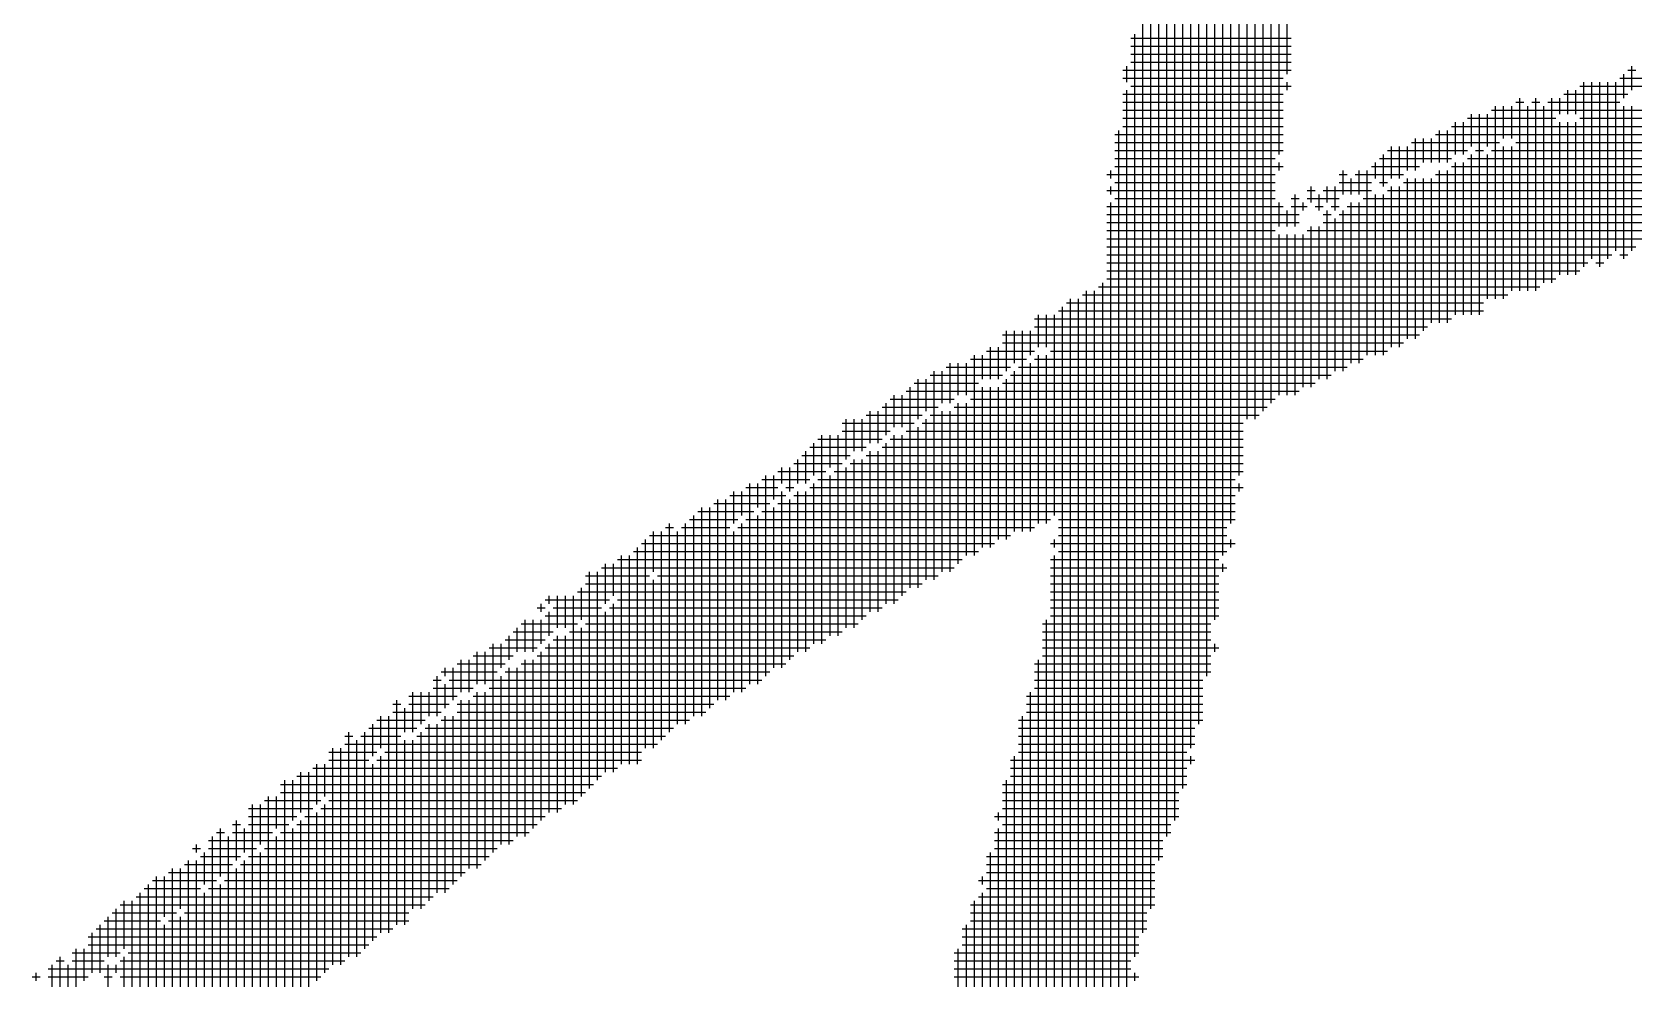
# Model space of a CAD drawing. Header units: feet. Extents: x 0 to 169200, y 0 to 119800.
# Drawn here: x 106674.8 to 107052.4, y 6658.8 to 6881.9 of the extents above; entities that cross this region are included whole.
import ezdxf

# ---------------------------------------------------------------- set-up
doc = ezdxf.new("R2010")
doc.units = ezdxf.units.FT
doc.header["$LTSCALE"] = 1100
doc.header["$MEASUREMENT"] = 0
doc.layers.add('CX-MISC', color=2, linetype='CONTINUOUS')

# ---------------------------------------------------------------- blocks, each defined once
blk = doc.blocks.new('CXGLOGO-싸인3')
at = {"layer": 'CX-MISC'}
for p, q in [((114.527, 136.927, 1090.783), (114.527, 190.687, 1090.783)), ((114.107, 132.727, 1090.783), (114.107, 189.847, 1090.783)), ((113.687, 119.707, 1090.783), (113.687, 189.007, 1090.783)), ((113.267, 119.287, 1090.783), (113.267, 188.167, 1090.783)), ((112.847, 118.867, 1090.783), (112.847, 186.487, 1090.783)), ((112.427, 118.867, 1090.783), (112.427, 185.647, 1090.783)), ((112.007, 115.927, 1090.783), (112.007, 183.967, 1090.783)), ((111.587, 113.407, 1090.783), (111.587, 183.547, 1090.783)), ((111.167, 111.727, 1090.783), (111.167, 179.347, 1090.783)), ((110.747, 108.367, 1090.783), (110.747, 178.087, 1090.783)), ((110.327, 105.427, 1090.783), (110.327, 176.827, 1090.783)), ((109.907, 102.907, 1090.783), (109.907, 173.047, 1090.783)), ((109.487, 101.647, 1090.783), (109.487, 170.527, 1090.783)), ((109.067, 99.547, 1090.783), (109.067, 167.167, 1090.783)), ((108.647, 97.867, 1090.783), (108.647, 160.447, 1090.783)), ((108.227, 97.027, 1090.783), (108.227, 158.767, 1090.783)), ((107.807, 95.767, 1090.783), (107.807, 155.827, 1090.783)), ((107.387, 93.247, 1090.783), (107.387, 147.007, 1090.783)), ((106.967, 91.987, 1090.783), (106.967, 144.487, 1090.783)), ((106.337, 138.817, 1090.783), (114.737, 138.817, 1090.783)), ((106.547, 90.727, 1090.783), (106.547, 139.027, 1090.783)), ((106.337, 138.397, 1090.783), (114.737, 138.397, 1090.783)), ((106.337, 137.977, 1090.783), (114.737, 137.977, 1090.783)), ((105.917, 137.137, 1090.783), (114.737, 137.137, 1090.783)), ((106.127, 136.507, 1090.783), (106.127, 137.347, 1090.783)), ((106.337, 137.557, 1090.783), (114.737, 137.557, 1090.783)), ((132.167, 135.667, 1090.783), (132.167, 136.927, 1090.783)), ((132.377, 137.137, 1090.783), (132.797, 137.137, 1090.783)), ((132.587, 136.087, 1090.783), (132.587, 137.347, 1090.783)), ((105.917, 136.717, 1090.783), (114.317, 136.717, 1090.783)), ((106.127, 88.627, 1090.783), (106.127, 136.087, 1090.783)), ((106.337, 136.297, 1090.783), (114.737, 136.297, 1090.783)), ((114.527, 136.087, 1090.783), (114.527, 136.507, 1090.783)), ((129.227, 134.827, 1090.783), (129.227, 136.087, 1090.783)), ((129.647, 134.827, 1090.783), (129.647, 136.087, 1090.783)), ((129.857, 136.297, 1090.783), (134.477, 136.297, 1090.783)), ((130.067, 126.847, 1090.783), (130.067, 136.507, 1090.783)), ((130.487, 127.267, 1090.783), (130.487, 136.507, 1090.783)), ((130.907, 126.847, 1090.783), (130.907, 136.507, 1090.783)), ((131.327, 127.267, 1090.783), (131.327, 136.507, 1090.783)), ((131.747, 127.687, 1090.783), (131.747, 136.507, 1090.783)), ((131.957, 136.717, 1090.783), (135.317, 136.717, 1090.783)), ((105.917, 135.877, 1090.783), (114.317, 135.877, 1090.783)), ((105.917, 135.457, 1090.783), (114.317, 135.457, 1090.783)), ((125.447, 125.167, 1090.783), (125.447, 135.247, 1090.783)), ((125.867, 133.567, 1090.783), (125.867, 135.247, 1090.783)), ((126.287, 133.567, 1090.783), (126.287, 135.247, 1090.783)), ((126.497, 135.457, 1090.783), (126.917, 135.457, 1090.783)), ((126.707, 125.587, 1090.783), (126.707, 135.667, 1090.783)), ((127.127, 125.587, 1090.783), (127.127, 135.247, 1090.783)), ((127.337, 135.457, 1090.783), (127.757, 135.457, 1090.783)), ((127.547, 125.587, 1090.783), (127.547, 135.667, 1090.783)), ((127.967, 126.007, 1090.783), (127.967, 135.247, 1090.783)), ((128.177, 135.457, 1090.783), (131.957, 135.457, 1090.783)), ((128.387, 126.007, 1090.783), (128.387, 135.667, 1090.783)), ((128.807, 134.827, 1090.783), (128.807, 135.667, 1090.783)), ((129.017, 135.877, 1090.783), (132.377, 135.877, 1090.783)), ((132.167, 127.267, 1090.783), (132.167, 135.247, 1090.783)), ((132.587, 127.687, 1090.783), (132.587, 135.247, 1090.783)), ((105.917, 135.037, 1090.783), (114.317, 135.037, 1090.783)), ((105.917, 134.617, 1090.783), (114.317, 134.617, 1090.783)), ((123.347, 132.727, 1090.783), (123.347, 134.407, 1090.783)), ((123.767, 132.727, 1090.783), (123.767, 134.407, 1090.783)), ((123.977, 134.617, 1090.783), (128.597, 134.617, 1090.783)), ((124.187, 133.147, 1090.783), (124.187, 134.827, 1090.783)), ((124.607, 124.327, 1090.783), (124.607, 134.827, 1090.783)), ((125.027, 133.147, 1090.783), (125.027, 134.827, 1090.783)), ((125.237, 135.037, 1090.783), (159.257, 135.037, 1090.783)), ((128.807, 126.427, 1090.783), (128.807, 134.407, 1090.783)), ((129.227, 126.427, 1090.783), (129.227, 134.407, 1090.783)), ((129.647, 126.427, 1090.783), (129.647, 134.407, 1090.783)), ((129.857, 134.617, 1090.783), (159.677, 134.617, 1090.783)), ((105.497, 133.777, 1090.783), (114.317, 133.777, 1090.783)), ((105.707, 86.947, 1090.783), (105.707, 133.987, 1090.783)), ((105.917, 134.197, 1090.783), (114.317, 134.197, 1090.783)), ((121.247, 131.887, 1090.783), (121.247, 133.567, 1090.783)), ((121.667, 132.307, 1090.783), (121.667, 133.567, 1090.783)), ((122.087, 132.307, 1090.783), (122.087, 133.567, 1090.783)), ((122.297, 133.777, 1090.783), (159.677, 133.777, 1090.783)), ((122.507, 132.307, 1090.783), (122.507, 133.987, 1090.783)), ((122.927, 132.307, 1090.783), (122.927, 133.987, 1090.783)), ((123.137, 134.197, 1090.783), (159.677, 134.197, 1090.783)), ((105.497, 133.357, 1090.783), (114.317, 133.357, 1090.783)), ((105.497, 132.937, 1090.783), (114.317, 132.937, 1090.783)), ((119.567, 131.047, 1090.783), (119.567, 132.727, 1090.783)), ((119.777, 132.937, 1090.783), (123.977, 132.937, 1090.783)), ((119.987, 131.467, 1090.783), (119.987, 133.147, 1090.783)), ((120.407, 131.467, 1090.783), (120.407, 133.147, 1090.783)), ((120.827, 131.887, 1090.783), (120.827, 133.147, 1090.783)), ((121.037, 133.357, 1090.783), (125.657, 133.357, 1090.783)), ((124.187, 124.327, 1090.783), (124.187, 132.727, 1090.783)), ((124.397, 132.937, 1090.783), (124.817, 132.937, 1090.783)), ((125.027, 125.167, 1090.783), (125.027, 132.727, 1090.783)), ((125.237, 132.937, 1090.783), (160.937, 132.937, 1090.783)), ((125.867, 125.167, 1090.783), (125.867, 133.147, 1090.783)), ((126.287, 125.587, 1090.783), (126.287, 133.147, 1090.783)), ((126.497, 133.357, 1090.783), (160.517, 133.357, 1090.783)), ((105.287, 131.467, 1090.783), (105.287, 131.887, 1090.783)), ((105.497, 132.517, 1090.783), (113.897, 132.517, 1090.783)), ((105.497, 132.097, 1090.783), (114.317, 132.097, 1090.783)), ((114.107, 131.887, 1090.783), (114.107, 132.307, 1090.783)), ((117.467, 130.627, 1090.783), (117.467, 131.887, 1090.783)), ((118.307, 130.627, 1090.783), (118.307, 131.887, 1090.783)), ((118.727, 122.227, 1090.783), (118.727, 131.887, 1090.783)), ((118.937, 132.097, 1090.783), (121.457, 132.097, 1090.783)), ((119.147, 131.467, 1090.783), (119.147, 132.307, 1090.783)), ((119.357, 132.517, 1090.783), (123.137, 132.517, 1090.783)), ((122.507, 123.907, 1090.783), (122.507, 131.887, 1090.783)), ((122.927, 123.907, 1090.783), (122.927, 131.887, 1090.783)), ((123.137, 132.097, 1090.783), (161.357, 132.097, 1090.783)), ((123.347, 124.327, 1090.783), (123.347, 132.307, 1090.783)), ((123.767, 124.327, 1090.783), (123.767, 132.307, 1090.783)), ((123.977, 132.517, 1090.783), (161.357, 132.517, 1090.783)), ((105.077, 131.677, 1090.783), (113.897, 131.677, 1090.783)), ((105.287, 130.627, 1090.783), (105.287, 131.047, 1090.783)), ((105.497, 131.257, 1090.783), (113.897, 131.257, 1090.783)), ((115.787, 130.207, 1090.783), (115.787, 131.047, 1090.783)), ((116.627, 130.207, 1090.783), (116.627, 131.047, 1090.783)), ((117.047, 129.787, 1090.783), (117.047, 131.047, 1090.783)), ((117.257, 131.677, 1090.783), (117.677, 131.677, 1090.783)), ((117.257, 131.257, 1090.783), (118.937, 131.257, 1090.783)), ((117.887, 130.627, 1090.783), (117.887, 131.467, 1090.783)), ((118.097, 131.677, 1090.783), (120.617, 131.677, 1090.783)), ((119.357, 131.257, 1090.783), (119.777, 131.257, 1090.783)), ((119.987, 122.647, 1090.783), (119.987, 131.047, 1090.783)), ((120.407, 122.647, 1090.783), (120.407, 131.047, 1090.783)), ((120.617, 131.257, 1090.783), (145.817, 131.257, 1090.783)), ((120.827, 123.067, 1090.783), (120.827, 131.467, 1090.783)), ((121.247, 123.067, 1090.783), (121.247, 131.467, 1090.783)), ((121.667, 123.487, 1090.783), (121.667, 131.467, 1090.783)), ((122.087, 123.907, 1090.783), (122.087, 131.467, 1090.783)), ((122.297, 131.677, 1090.783), (146.657, 131.677, 1090.783)), ((105.077, 130.837, 1090.783), (113.897, 130.837, 1090.783)), ((105.287, 84.007, 1090.783), (105.287, 130.207, 1090.783)), ((105.497, 130.417, 1090.783), (113.897, 130.417, 1090.783)), ((114.107, 128.947, 1090.783), (114.107, 130.207, 1090.783)), ((114.737, 130.417, 1090.783), (115.157, 130.417, 1090.783)), ((114.947, 128.947, 1090.783), (114.947, 130.627, 1090.783)), ((115.367, 129.787, 1090.783), (115.367, 130.207, 1090.783)), ((115.577, 130.837, 1090.783), (115.997, 130.837, 1090.783)), ((115.577, 130.417, 1090.783), (117.257, 130.417, 1090.783)), ((116.207, 129.787, 1090.783), (116.207, 130.627, 1090.783)), ((116.417, 130.837, 1090.783), (118.937, 130.837, 1090.783)), ((117.887, 121.807, 1090.783), (117.887, 130.207, 1090.783)), ((118.307, 121.807, 1090.783), (118.307, 130.207, 1090.783)), ((118.517, 130.417, 1090.783), (141.617, 130.417, 1090.783)), ((119.147, 122.227, 1090.783), (119.147, 130.627, 1090.783)), ((119.567, 122.227, 1090.783), (119.567, 130.627, 1090.783)), ((119.777, 130.837, 1090.783), (143.297, 130.837, 1090.783)), ((105.077, 129.997, 1090.783), (114.317, 129.997, 1090.783)), ((105.077, 129.577, 1090.783), (115.157, 129.577, 1090.783)), ((114.527, 128.947, 1090.783), (114.527, 129.787, 1090.783)), ((114.737, 129.997, 1090.783), (115.577, 129.997, 1090.783)), ((115.997, 129.997, 1090.783), (116.417, 129.997, 1090.783)), ((116.417, 129.577, 1090.783), (116.837, 129.577, 1090.783)), ((116.627, 120.967, 1090.783), (116.627, 129.787, 1090.783)), ((116.837, 129.997, 1090.783), (117.257, 129.997, 1090.783)), ((117.047, 121.387, 1090.783), (117.047, 129.367, 1090.783)), ((117.257, 129.577, 1090.783), (138.257, 129.577, 1090.783)), ((117.467, 121.387, 1090.783), (117.467, 129.787, 1090.783)), ((117.677, 129.997, 1090.783), (139.517, 129.997, 1090.783)), ((105.077, 129.157, 1090.783), (115.157, 129.157, 1090.783)), ((105.077, 128.737, 1090.783), (113.897, 128.737, 1090.783)), ((114.107, 120.127, 1090.783), (114.107, 128.527, 1090.783)), ((114.527, 120.127, 1090.783), (114.527, 128.527, 1090.783)), ((114.947, 120.127, 1090.783), (114.947, 128.527, 1090.783)), ((115.367, 120.547, 1090.783), (115.367, 128.527, 1090.783)), ((115.577, 128.737, 1090.783), (135.737, 128.737, 1090.783)), ((115.787, 120.547, 1090.783), (115.787, 128.947, 1090.783)), ((116.207, 120.967, 1090.783), (116.207, 128.947, 1090.783)), ((116.417, 129.157, 1090.783), (137.417, 129.157, 1090.783)), ((105.077, 128.317, 1090.783), (134.897, 128.317, 1090.783)), ((105.077, 127.897, 1090.783), (132.797, 127.897, 1090.783)), ((105.077, 127.477, 1090.783), (131.537, 127.477, 1090.783)), ((105.077, 127.057, 1090.783), (130.277, 127.057, 1090.783)), ((130.697, 127.057, 1090.783), (131.117, 127.057, 1090.783)), ((131.957, 127.477, 1090.783), (132.377, 127.477, 1090.783)), ((104.867, 83.167, 1090.783), (104.867, 126.007, 1090.783)), ((105.077, 126.637, 1090.783), (129.857, 126.637, 1090.783)), ((105.077, 126.217, 1090.783), (128.597, 126.217, 1090.783)), ((103.187, 77.287, 1090.783), (103.187, 125.167, 1090.783)), ((103.607, 78.967, 1090.783), (103.607, 125.167, 1090.783)), ((103.817, 125.377, 1090.783), (126.077, 125.377, 1090.783)), ((104.027, 80.227, 1090.783), (104.027, 125.587, 1090.783)), ((104.447, 81.487, 1090.783), (104.447, 125.587, 1090.783)), ((104.657, 125.797, 1090.783), (127.757, 125.797, 1090.783)), ((101.507, 122.647, 1090.783), (101.507, 124.327, 1090.783)), ((101.927, 122.647, 1090.783), (101.927, 124.327, 1090.783)), ((102.347, 113.827, 1090.783), (102.347, 124.327, 1090.783)), ((102.557, 124.537, 1090.783), (124.817, 124.537, 1090.783)), ((102.767, 75.187, 1090.783), (102.767, 124.747, 1090.783)), ((102.977, 124.957, 1090.783), (124.817, 124.957, 1090.783)), ((99.827, 121.387, 1090.783), (99.827, 123.487, 1090.783)), ((100.247, 121.807, 1090.783), (100.247, 123.487, 1090.783)), ((100.667, 112.987, 1090.783), (100.667, 123.487, 1090.783)), ((101.087, 122.227, 1090.783), (101.087, 123.487, 1090.783)), ((101.297, 124.117, 1090.783), (123.137, 124.117, 1090.783)), ((101.297, 123.697, 1090.783), (121.877, 123.697, 1090.783)), ((98.987, 120.967, 1090.783), (98.987, 122.647, 1090.783)), ((99.407, 120.967, 1090.783), (99.407, 122.647, 1090.783)), ((99.617, 123.277, 1090.783), (121.457, 123.277, 1090.783)), ((99.617, 122.857, 1090.783), (120.617, 122.857, 1090.783)), ((96.887, 119.707, 1090.783), (96.887, 121.807, 1090.783)), ((97.307, 120.127, 1090.783), (97.307, 121.807, 1090.783)), ((97.727, 120.127, 1090.783), (97.727, 121.807, 1090.783)), ((97.937, 122.017, 1090.783), (100.877, 122.017, 1090.783)), ((98.147, 111.727, 1090.783), (98.147, 122.227, 1090.783)), ((98.567, 120.967, 1090.783), (98.567, 122.227, 1090.783)), ((98.777, 122.437, 1090.783), (101.297, 122.437, 1090.783)), ((101.087, 112.987, 1090.783), (101.087, 121.807, 1090.783)), ((101.297, 122.017, 1090.783), (118.517, 122.017, 1090.783)), ((101.507, 113.407, 1090.783), (101.507, 122.227, 1090.783)), ((101.927, 113.407, 1090.783), (101.927, 122.227, 1090.783)), ((102.137, 122.437, 1090.783), (119.777, 122.437, 1090.783)), ((95.207, 118.867, 1090.783), (95.207, 120.967, 1090.783)), ((95.627, 119.287, 1090.783), (95.627, 120.967, 1090.783)), ((95.837, 121.177, 1090.783), (99.617, 121.177, 1090.783)), ((96.047, 110.467, 1090.783), (96.047, 121.387, 1090.783)), ((96.467, 119.707, 1090.783), (96.467, 121.387, 1090.783)), ((96.677, 121.597, 1090.783), (100.037, 121.597, 1090.783)), ((99.827, 112.567, 1090.783), (99.827, 120.967, 1090.783)), ((100.037, 121.177, 1090.783), (116.837, 121.177, 1090.783)), ((100.247, 112.987, 1090.783), (100.247, 121.387, 1090.783)), ((100.457, 121.597, 1090.783), (117.677, 121.597, 1090.783)), ((93.947, 118.447, 1090.783), (93.947, 120.127, 1090.783)), ((94.367, 118.447, 1090.783), (94.367, 120.127, 1090.783)), ((94.577, 120.337, 1090.783), (115.157, 120.337, 1090.783)), ((94.787, 110.047, 1090.783), (94.787, 120.547, 1090.783)), ((94.997, 120.757, 1090.783), (98.357, 120.757, 1090.783)), ((98.567, 112.147, 1090.783), (98.567, 120.547, 1090.783)), ((98.987, 112.147, 1090.783), (98.987, 120.547, 1090.783)), ((99.407, 112.567, 1090.783), (99.407, 120.547, 1090.783)), ((99.617, 120.757, 1090.783), (115.997, 120.757, 1090.783)), ((92.687, 117.607, 1090.783), (92.687, 119.287, 1090.783)), ((93.107, 117.607, 1090.783), (93.107, 119.287, 1090.783)), ((93.317, 119.497, 1090.783), (96.257, 119.497, 1090.783)), ((93.527, 118.027, 1090.783), (93.527, 119.707, 1090.783)), ((93.737, 119.917, 1090.783), (97.097, 119.917, 1090.783)), ((96.467, 110.887, 1090.783), (96.467, 119.287, 1090.783)), ((96.887, 110.887, 1090.783), (96.887, 119.287, 1090.783)), ((97.097, 119.497, 1090.783), (113.477, 119.497, 1090.783)), ((97.307, 111.307, 1090.783), (97.307, 119.707, 1090.783)), ((97.727, 111.727, 1090.783), (97.727, 119.707, 1090.783)), ((97.937, 119.917, 1090.783), (113.897, 119.917, 1090.783)), ((91.217, 118.657, 1090.783), (94.997, 118.657, 1090.783)), ((91.427, 116.767, 1090.783), (91.427, 118.867, 1090.783)), ((91.847, 117.187, 1090.783), (91.847, 118.867, 1090.783)), ((92.267, 117.187, 1090.783), (92.267, 118.867, 1090.783)), ((92.477, 119.077, 1090.783), (95.417, 119.077, 1090.783)), ((95.207, 110.047, 1090.783), (95.207, 118.447, 1090.783)), ((95.417, 118.657, 1090.783), (112.217, 118.657, 1090.783)), ((95.627, 110.467, 1090.783), (95.627, 118.867, 1090.783)), ((95.837, 119.077, 1090.783), (113.057, 119.077, 1090.783)), ((89.747, 115.927, 1090.783), (89.747, 117.607, 1090.783)), ((89.957, 117.817, 1090.783), (93.317, 117.817, 1090.783)), ((90.167, 107.107, 1090.783), (90.167, 118.027, 1090.783)), ((90.587, 116.347, 1090.783), (90.587, 118.027, 1090.783)), ((91.007, 107.527, 1090.783), (91.007, 118.027, 1090.783)), ((91.217, 118.237, 1090.783), (93.737, 118.237, 1090.783)), ((93.527, 109.207, 1090.783), (93.527, 117.607, 1090.783)), ((93.737, 117.817, 1090.783), (112.217, 117.817, 1090.783)), ((93.947, 109.207, 1090.783), (93.947, 118.027, 1090.783)), ((94.367, 109.627, 1090.783), (94.367, 118.027, 1090.783)), ((94.577, 118.237, 1090.783), (112.217, 118.237, 1090.783)), ((88.907, 115.507, 1090.783), (88.907, 116.767, 1090.783)), ((89.117, 116.977, 1090.783), (91.637, 116.977, 1090.783)), ((89.327, 115.507, 1090.783), (89.327, 117.187, 1090.783)), ((89.537, 117.397, 1090.783), (92.477, 117.397, 1090.783)), ((91.847, 107.947, 1090.783), (91.847, 116.767, 1090.783)), ((92.267, 108.367, 1090.783), (92.267, 116.767, 1090.783)), ((92.477, 116.977, 1090.783), (112.217, 116.977, 1090.783)), ((92.687, 108.787, 1090.783), (92.687, 117.187, 1090.783)), ((93.107, 108.787, 1090.783), (93.107, 117.187, 1090.783)), ((93.317, 117.397, 1090.783), (112.217, 117.397, 1090.783)), ((87.227, 105.427, 1090.783), (87.227, 115.927, 1090.783)), ((87.647, 114.667, 1090.783), (87.647, 115.927, 1090.783)), ((87.857, 116.137, 1090.783), (90.377, 116.137, 1090.783)), ((88.067, 115.507, 1090.783), (88.067, 116.347, 1090.783)), ((88.487, 115.087, 1090.783), (88.487, 116.347, 1090.783)), ((88.697, 116.557, 1090.783), (91.217, 116.557, 1090.783)), ((90.587, 107.527, 1090.783), (90.587, 115.927, 1090.783)), ((90.797, 116.137, 1090.783), (112.217, 116.137, 1090.783)), ((91.427, 107.947, 1090.783), (91.427, 116.347, 1090.783)), ((91.637, 116.557, 1090.783), (112.217, 116.557, 1090.783)), ((85.547, 113.407, 1090.783), (85.547, 115.087, 1090.783)), ((85.967, 113.827, 1090.783), (85.967, 115.087, 1090.783)), ((86.177, 115.297, 1090.783), (87.857, 115.297, 1090.783)), ((86.387, 105.007, 1090.783), (86.387, 115.507, 1090.783)), ((86.807, 114.247, 1090.783), (86.807, 115.507, 1090.783)), ((87.017, 115.717, 1090.783), (89.537, 115.717, 1090.783)), ((88.067, 105.847, 1090.783), (88.067, 115.087, 1090.783)), ((88.277, 115.297, 1090.783), (88.697, 115.297, 1090.783)), ((88.907, 106.687, 1090.783), (88.907, 115.087, 1090.783)), ((89.327, 106.687, 1090.783), (89.327, 115.087, 1090.783)), ((89.537, 115.297, 1090.783), (112.217, 115.297, 1090.783)), ((89.747, 107.107, 1090.783), (89.747, 115.507, 1090.783)), ((89.957, 115.717, 1090.783), (111.797, 115.717, 1090.783)), ((112.007, 115.087, 1090.783), (112.007, 115.507, 1090.783)), ((83.867, 103.327, 1090.783), (83.867, 114.247, 1090.783)), ((84.287, 103.747, 1090.783), (84.287, 114.247, 1090.783)), ((84.497, 114.457, 1090.783), (87.437, 114.457, 1090.783)), ((84.707, 104.167, 1090.783), (84.707, 114.667, 1090.783)), ((85.127, 104.167, 1090.783), (85.127, 114.667, 1090.783)), ((85.337, 114.877, 1090.783), (88.277, 114.877, 1090.783)), ((87.647, 105.847, 1090.783), (87.647, 114.247, 1090.783)), ((87.857, 114.457, 1090.783), (111.797, 114.457, 1090.783)), ((88.487, 106.267, 1090.783), (88.487, 114.667, 1090.783)), ((88.697, 114.877, 1090.783), (111.797, 114.877, 1090.783)), ((82.187, 102.487, 1090.783), (82.187, 113.407, 1090.783)), ((83.027, 102.907, 1090.783), (83.027, 113.407, 1090.783)), ((83.237, 113.617, 1090.783), (85.757, 113.617, 1090.783)), ((83.447, 103.327, 1090.783), (83.447, 113.827, 1090.783)), ((83.657, 114.037, 1090.783), (86.597, 114.037, 1090.783)), ((85.967, 104.587, 1090.783), (85.967, 113.407, 1090.783)), ((86.177, 113.617, 1090.783), (102.137, 113.617, 1090.783)), ((86.807, 105.007, 1090.783), (86.807, 113.827, 1090.783)), ((87.017, 114.037, 1090.783), (111.797, 114.037, 1090.783)), ((102.557, 113.617, 1090.783), (111.797, 113.617, 1090.783)), ((80.927, 101.647, 1090.783), (80.927, 112.567, 1090.783)), ((81.137, 112.777, 1090.783), (100.037, 112.777, 1090.783)), ((81.347, 110.887, 1090.783), (81.347, 112.987, 1090.783)), ((81.767, 102.067, 1090.783), (81.767, 112.987, 1090.783)), ((81.977, 113.197, 1090.783), (82.397, 113.197, 1090.783)), ((82.607, 102.907, 1090.783), (82.607, 112.987, 1090.783)), ((82.817, 113.197, 1090.783), (85.337, 113.197, 1090.783)), ((85.547, 104.587, 1090.783), (85.547, 112.987, 1090.783)), ((85.757, 113.197, 1090.783), (101.297, 113.197, 1090.783)), ((102.347, 112.147, 1090.783), (102.347, 112.567, 1090.783)), ((102.557, 113.197, 1090.783), (111.377, 113.197, 1090.783)), ((102.557, 112.777, 1090.783), (111.377, 112.777, 1090.783)), ((111.587, 112.147, 1090.783), (111.587, 112.567, 1090.783)), ((79.667, 100.807, 1090.783), (79.667, 111.727, 1090.783)), ((80.087, 100.807, 1090.783), (80.087, 111.727, 1090.783)), ((80.297, 111.937, 1090.783), (98.357, 111.937, 1090.783)), ((80.507, 100.807, 1090.783), (80.507, 112.147, 1090.783)), ((80.717, 112.357, 1090.783), (99.197, 112.357, 1090.783)), ((102.137, 112.357, 1090.783), (111.797, 112.357, 1090.783)), ((102.347, 75.187, 1090.783), (102.347, 111.727, 1090.783)), ((102.557, 111.937, 1090.783), (111.377, 111.937, 1090.783)), ((77.987, 99.547, 1090.783), (77.987, 110.887, 1090.783)), ((78.407, 99.967, 1090.783), (78.407, 110.887, 1090.783)), ((78.617, 111.097, 1090.783), (97.097, 111.097, 1090.783)), ((78.827, 109.207, 1090.783), (78.827, 111.307, 1090.783)), ((79.247, 109.627, 1090.783), (79.247, 111.307, 1090.783)), ((79.457, 111.517, 1090.783), (97.517, 111.517, 1090.783)), ((102.137, 111.517, 1090.783), (110.957, 111.517, 1090.783)), ((102.137, 111.097, 1090.783), (111.377, 111.097, 1090.783)), ((111.167, 110.887, 1090.783), (111.167, 111.307, 1090.783)), ((77.567, 108.367, 1090.783), (77.567, 110.047, 1090.783)), ((77.777, 110.677, 1090.783), (81.137, 110.677, 1090.783)), ((77.777, 110.257, 1090.783), (95.417, 110.257, 1090.783)), ((81.347, 101.647, 1090.783), (81.347, 110.467, 1090.783)), ((81.557, 110.677, 1090.783), (96.257, 110.677, 1090.783)), ((102.137, 110.677, 1090.783), (110.957, 110.677, 1090.783)), ((102.137, 110.257, 1090.783), (110.957, 110.257, 1090.783)), ((75.467, 108.787, 1090.783), (75.467, 109.207, 1090.783)), ((75.677, 109.417, 1090.783), (79.037, 109.417, 1090.783)), ((75.887, 109.207, 1090.783), (75.887, 109.627, 1090.783)), ((76.307, 107.947, 1090.783), (76.307, 109.627, 1090.783)), ((76.727, 107.947, 1090.783), (76.727, 109.627, 1090.783)), ((77.147, 98.707, 1090.783), (77.147, 109.627, 1090.783)), ((77.357, 109.837, 1090.783), (94.577, 109.837, 1090.783)), ((79.247, 100.387, 1090.783), (79.247, 109.207, 1090.783)), ((79.457, 109.417, 1090.783), (94.157, 109.417, 1090.783)), ((102.137, 109.837, 1090.783), (110.957, 109.837, 1090.783)), ((102.137, 109.417, 1090.783), (110.957, 109.417, 1090.783)), ((74.627, 106.687, 1090.783), (74.627, 108.367, 1090.783)), ((75.047, 106.687, 1090.783), (75.047, 108.367, 1090.783)), ((75.257, 108.997, 1090.783), (75.677, 108.997, 1090.783)), ((75.467, 107.107, 1090.783), (75.467, 108.367, 1090.783)), ((75.677, 108.577, 1090.783), (92.477, 108.577, 1090.783)), ((75.887, 107.527, 1090.783), (75.887, 108.787, 1090.783)), ((76.097, 108.997, 1090.783), (78.617, 108.997, 1090.783)), ((78.827, 100.387, 1090.783), (78.827, 108.787, 1090.783)), ((79.037, 108.997, 1090.783), (93.317, 108.997, 1090.783)), ((101.927, 73.087, 1090.783), (101.927, 108.367, 1090.783)), ((102.137, 108.997, 1090.783), (110.957, 108.997, 1090.783)), ((102.137, 108.577, 1090.783), (110.957, 108.577, 1090.783)), ((73.787, 106.267, 1090.783), (73.787, 107.527, 1090.783)), ((73.997, 107.737, 1090.783), (76.097, 107.737, 1090.783)), ((74.207, 106.687, 1090.783), (74.207, 107.947, 1090.783)), ((74.417, 108.157, 1090.783), (77.357, 108.157, 1090.783)), ((76.307, 98.287, 1090.783), (76.307, 107.527, 1090.783)), ((76.727, 98.707, 1090.783), (76.727, 107.527, 1090.783)), ((76.937, 107.737, 1090.783), (91.217, 107.737, 1090.783)), ((77.567, 99.127, 1090.783), (77.567, 107.947, 1090.783)), ((77.777, 108.157, 1090.783), (92.057, 108.157, 1090.783)), ((101.717, 108.157, 1090.783), (110.537, 108.157, 1090.783)), ((101.717, 107.737, 1090.783), (110.537, 107.737, 1090.783)), ((72.107, 105.007, 1090.783), (72.107, 106.687, 1090.783)), ((72.527, 105.007, 1090.783), (72.527, 106.687, 1090.783)), ((72.737, 106.897, 1090.783), (75.257, 106.897, 1090.783)), ((72.947, 96.187, 1090.783), (72.947, 107.107, 1090.783)), ((73.367, 105.847, 1090.783), (73.367, 107.107, 1090.783)), ((73.577, 107.317, 1090.783), (75.677, 107.317, 1090.783)), ((75.467, 97.867, 1090.783), (75.467, 106.687, 1090.783)), ((75.677, 106.897, 1090.783), (89.537, 106.897, 1090.783)), ((75.887, 98.287, 1090.783), (75.887, 107.107, 1090.783)), ((76.097, 107.317, 1090.783), (90.377, 107.317, 1090.783)), ((101.717, 107.317, 1090.783), (110.537, 107.317, 1090.783)), ((101.717, 106.897, 1090.783), (110.957, 106.897, 1090.783)), ((110.747, 106.687, 1090.783), (110.747, 107.107, 1090.783)), ((70.427, 105.427, 1090.783), (70.427, 105.847, 1090.783)), ((70.847, 104.167, 1090.783), (70.847, 105.847, 1090.783)), ((71.057, 106.057, 1090.783), (73.577, 106.057, 1090.783)), ((71.267, 104.587, 1090.783), (71.267, 106.267, 1090.783)), ((71.687, 104.587, 1090.783), (71.687, 106.267, 1090.783)), ((71.897, 106.477, 1090.783), (73.997, 106.477, 1090.783)), ((73.787, 96.607, 1090.783), (73.787, 105.847, 1090.783)), ((74.207, 97.027, 1090.783), (74.207, 105.847, 1090.783)), ((74.417, 106.057, 1090.783), (88.277, 106.057, 1090.783)), ((74.627, 97.027, 1090.783), (74.627, 106.267, 1090.783)), ((75.047, 97.447, 1090.783), (75.047, 106.267, 1090.783)), ((75.257, 106.477, 1090.783), (88.697, 106.477, 1090.783)), ((101.297, 106.057, 1090.783), (110.537, 106.057, 1090.783)), ((101.507, 71.827, 1090.783), (101.507, 106.267, 1090.783)), ((101.717, 106.477, 1090.783), (110.537, 106.477, 1090.783)), ((69.797, 105.217, 1090.783), (70.217, 105.217, 1090.783)), ((70.007, 103.327, 1090.783), (70.007, 105.427, 1090.783)), ((70.217, 105.637, 1090.783), (73.157, 105.637, 1090.783)), ((70.427, 103.747, 1090.783), (70.427, 105.007, 1090.783)), ((70.637, 105.217, 1090.783), (87.017, 105.217, 1090.783)), ((73.367, 96.607, 1090.783), (73.367, 105.427, 1090.783)), ((73.577, 105.637, 1090.783), (87.437, 105.637, 1090.783)), ((101.297, 105.637, 1090.783), (110.537, 105.637, 1090.783)), ((101.297, 105.217, 1090.783), (110.117, 105.217, 1090.783)), ((67.907, 92.407, 1090.783), (67.907, 104.167, 1090.783)), ((68.537, 104.377, 1090.783), (71.057, 104.377, 1090.783)), ((68.747, 102.487, 1090.783), (68.747, 104.587, 1090.783)), ((69.167, 102.907, 1090.783), (69.167, 104.587, 1090.783)), ((69.587, 103.327, 1090.783), (69.587, 104.587, 1090.783)), ((69.797, 104.797, 1090.783), (71.897, 104.797, 1090.783)), ((71.267, 94.927, 1090.783), (71.267, 104.167, 1090.783)), ((71.687, 95.347, 1090.783), (71.687, 104.167, 1090.783)), ((71.897, 104.377, 1090.783), (85.337, 104.377, 1090.783)), ((72.107, 95.347, 1090.783), (72.107, 104.587, 1090.783)), ((72.527, 95.767, 1090.783), (72.527, 104.587, 1090.783)), ((72.737, 104.797, 1090.783), (86.177, 104.797, 1090.783)), ((100.877, 104.377, 1090.783), (110.117, 104.377, 1090.783)), ((101.087, 70.567, 1090.783), (101.087, 104.587, 1090.783)), ((101.297, 104.797, 1090.783), (110.117, 104.797, 1090.783)), ((67.067, 101.647, 1090.783), (67.067, 103.327, 1090.783)), ((67.487, 91.987, 1090.783), (67.487, 103.327, 1090.783)), ((67.697, 103.957, 1090.783), (68.117, 103.957, 1090.783)), ((67.697, 103.537, 1090.783), (70.217, 103.537, 1090.783)), ((68.327, 102.487, 1090.783), (68.327, 103.747, 1090.783)), ((68.537, 103.957, 1090.783), (70.637, 103.957, 1090.783)), ((70.427, 94.087, 1090.783), (70.427, 103.327, 1090.783)), ((70.847, 94.507, 1090.783), (70.847, 103.327, 1090.783)), ((71.057, 103.957, 1090.783), (84.497, 103.957, 1090.783)), ((71.057, 103.537, 1090.783), (84.077, 103.537, 1090.783)), ((100.667, 69.727, 1090.783), (100.667, 103.327, 1090.783)), ((100.877, 103.957, 1090.783), (110.117, 103.957, 1090.783)), ((100.877, 103.537, 1090.783), (110.117, 103.537, 1090.783)), ((65.387, 90.727, 1090.783), (65.387, 102.487, 1090.783)), ((66.227, 91.147, 1090.783), (66.227, 102.487, 1090.783)), ((66.437, 102.697, 1090.783), (68.957, 102.697, 1090.783)), ((66.647, 101.227, 1090.783), (66.647, 102.907, 1090.783)), ((66.857, 103.117, 1090.783), (69.377, 103.117, 1090.783)), ((69.167, 93.247, 1090.783), (69.167, 102.487, 1090.783)), ((69.377, 102.697, 1090.783), (82.397, 102.697, 1090.783)), ((69.587, 93.667, 1090.783), (69.587, 102.907, 1090.783)), ((70.007, 94.087, 1090.783), (70.007, 102.907, 1090.783)), ((70.217, 103.117, 1090.783), (83.237, 103.117, 1090.783)), ((100.457, 103.117, 1090.783), (110.117, 103.117, 1090.783)), ((100.457, 102.697, 1090.783), (109.697, 102.697, 1090.783)), ((64.547, 90.307, 1090.783), (64.547, 101.647, 1090.783)), ((64.967, 90.307, 1090.783), (64.967, 101.647, 1090.783)), ((65.177, 102.277, 1090.783), (65.597, 102.277, 1090.783)), ((65.177, 101.857, 1090.783), (81.557, 101.857, 1090.783)), ((65.807, 90.727, 1090.783), (65.807, 102.067, 1090.783)), ((66.017, 102.277, 1090.783), (68.117, 102.277, 1090.783)), ((68.327, 92.407, 1090.783), (68.327, 102.067, 1090.783)), ((68.747, 93.247, 1090.783), (68.747, 102.067, 1090.783)), ((68.957, 102.277, 1090.783), (81.977, 102.277, 1090.783)), ((100.457, 102.277, 1090.783), (109.697, 102.277, 1090.783)), ((100.457, 101.857, 1090.783), (109.697, 101.857, 1090.783)), ((63.707, 98.707, 1090.783), (63.707, 100.807, 1090.783)), ((64.127, 99.127, 1090.783), (64.127, 100.807, 1090.783)), ((64.337, 101.437, 1090.783), (66.857, 101.437, 1090.783)), ((64.337, 101.017, 1090.783), (66.437, 101.017, 1090.783)), ((66.647, 91.567, 1090.783), (66.647, 100.807, 1090.783)), ((66.857, 101.017, 1090.783), (80.717, 101.017, 1090.783)), ((67.067, 91.987, 1090.783), (67.067, 101.227, 1090.783)), ((67.277, 101.437, 1090.783), (80.717, 101.437, 1090.783)), ((100.037, 101.017, 1090.783), (109.697, 101.017, 1090.783)), ((100.247, 59.647, 1090.783), (100.247, 101.227, 1090.783)), ((100.457, 101.437, 1090.783), (109.277, 101.437, 1090.783)), ((109.487, 100.807, 1090.783), (109.487, 101.227, 1090.783)), ((62.027, 87.787, 1090.783), (62.027, 99.967, 1090.783)), ((62.447, 97.867, 1090.783), (62.447, 99.967, 1090.783)), ((62.657, 100.177, 1090.783), (78.617, 100.177, 1090.783)), ((62.867, 98.287, 1090.783), (62.867, 100.387, 1090.783)), ((63.287, 89.047, 1090.783), (63.287, 100.387, 1090.783)), ((63.497, 100.597, 1090.783), (79.457, 100.597, 1090.783)), ((99.827, 59.647, 1090.783), (99.827, 99.967, 1090.783)), ((100.037, 100.597, 1090.783), (109.277, 100.597, 1090.783)), ((100.037, 100.177, 1090.783), (109.277, 100.177, 1090.783)), ((61.187, 87.367, 1090.783), (61.187, 99.127, 1090.783)), ((61.607, 97.447, 1090.783), (61.607, 99.127, 1090.783)), ((61.817, 99.757, 1090.783), (78.197, 99.757, 1090.783)), ((61.817, 99.337, 1090.783), (77.777, 99.337, 1090.783)), ((99.617, 99.757, 1090.783), (109.277, 99.757, 1090.783)), ((99.617, 99.337, 1090.783), (108.857, 99.337, 1090.783)), ((60.137, 98.497, 1090.783), (63.497, 98.497, 1090.783)), ((60.347, 86.527, 1090.783), (60.347, 98.707, 1090.783)), ((60.767, 96.607, 1090.783), (60.767, 98.707, 1090.783)), ((60.977, 98.917, 1090.783), (63.917, 98.917, 1090.783)), ((63.707, 89.467, 1090.783), (63.707, 98.287, 1090.783)), ((63.917, 98.497, 1090.783), (76.517, 98.497, 1090.783)), ((64.127, 89.887, 1090.783), (64.127, 98.707, 1090.783)), ((64.337, 98.917, 1090.783), (77.357, 98.917, 1090.783)), ((99.407, 97.867, 1090.783), (99.407, 98.287, 1090.783)), ((99.617, 98.917, 1090.783), (108.857, 98.917, 1090.783)), ((99.617, 98.497, 1090.783), (108.857, 98.497, 1090.783)), ((58.667, 94.927, 1090.783), (58.667, 97.447, 1090.783)), ((59.297, 97.657, 1090.783), (59.717, 97.657, 1090.783)), ((59.507, 95.767, 1090.783), (59.507, 97.867, 1090.783)), ((59.927, 96.187, 1090.783), (59.927, 97.447, 1090.783)), ((60.137, 98.077, 1090.783), (62.657, 98.077, 1090.783)), ((60.137, 97.657, 1090.783), (62.237, 97.657, 1090.783)), ((62.447, 88.207, 1090.783), (62.447, 97.447, 1090.783)), ((62.657, 97.657, 1090.783), (75.257, 97.657, 1090.783)), ((62.867, 88.627, 1090.783), (62.867, 97.867, 1090.783)), ((63.077, 98.077, 1090.783), (75.677, 98.077, 1090.783)), ((99.197, 98.077, 1090.783), (108.857, 98.077, 1090.783)), ((99.407, 59.227, 1090.783), (99.407, 97.447, 1090.783)), ((99.617, 97.657, 1090.783), (108.437, 97.657, 1090.783)), ((57.407, 96.187, 1090.783), (57.407, 96.607, 1090.783)), ((58.037, 96.817, 1090.783), (73.997, 96.817, 1090.783)), ((58.247, 84.847, 1090.783), (58.247, 97.027, 1090.783)), ((58.457, 97.237, 1090.783), (58.877, 97.237, 1090.783)), ((59.087, 85.267, 1090.783), (59.087, 97.027, 1090.783)), ((59.297, 97.237, 1090.783), (61.397, 97.237, 1090.783)), ((61.607, 87.367, 1090.783), (61.607, 97.027, 1090.783)), ((61.817, 97.237, 1090.783), (74.837, 97.237, 1090.783)), ((99.197, 97.237, 1090.783), (108.437, 97.237, 1090.783)), ((99.197, 96.817, 1090.783), (108.017, 96.817, 1090.783)), ((56.987, 84.427, 1090.783), (56.987, 95.767, 1090.783)), ((57.197, 96.397, 1090.783), (57.617, 96.397, 1090.783)), ((57.407, 84.427, 1090.783), (57.407, 95.767, 1090.783)), ((57.617, 95.977, 1090.783), (59.717, 95.977, 1090.783)), ((57.827, 94.507, 1090.783), (57.827, 96.187, 1090.783)), ((58.037, 96.397, 1090.783), (60.557, 96.397, 1090.783)), ((59.927, 86.107, 1090.783), (59.927, 95.767, 1090.783)), ((60.137, 95.977, 1090.783), (72.737, 95.977, 1090.783)), ((60.767, 86.527, 1090.783), (60.767, 96.187, 1090.783)), ((60.977, 96.397, 1090.783), (73.157, 96.397, 1090.783)), ((98.777, 95.977, 1090.783), (108.017, 95.977, 1090.783)), ((98.987, 59.647, 1090.783), (98.987, 96.187, 1090.783)), ((99.197, 96.397, 1090.783), (108.017, 96.397, 1090.783)), ((55.307, 82.747, 1090.783), (55.307, 94.927, 1090.783)), ((55.727, 92.827, 1090.783), (55.727, 94.927, 1090.783)), ((55.937, 95.137, 1090.783), (71.477, 95.137, 1090.783)), ((56.147, 83.587, 1090.783), (56.147, 95.347, 1090.783)), ((56.567, 93.247, 1090.783), (56.567, 95.347, 1090.783)), ((56.777, 95.557, 1090.783), (59.297, 95.557, 1090.783)), ((59.507, 85.687, 1090.783), (59.507, 95.347, 1090.783)), ((59.717, 95.557, 1090.783), (72.317, 95.557, 1090.783)), ((98.567, 94.507, 1090.783), (98.567, 94.927, 1090.783)), ((98.777, 95.557, 1090.783), (107.597, 95.557, 1090.783)), ((98.777, 95.137, 1090.783), (107.597, 95.137, 1090.783)), ((54.467, 82.327, 1090.783), (54.467, 94.087, 1090.783)), ((54.677, 94.297, 1090.783), (57.617, 94.297, 1090.783)), ((54.887, 82.327, 1090.783), (54.887, 94.507, 1090.783)), ((55.097, 94.717, 1090.783), (58.457, 94.717, 1090.783)), ((57.827, 84.847, 1090.783), (57.827, 94.087, 1090.783)), ((58.037, 94.297, 1090.783), (70.637, 94.297, 1090.783)), ((58.667, 85.267, 1090.783), (58.667, 94.507, 1090.783)), ((58.877, 94.717, 1090.783), (71.057, 94.717, 1090.783)), ((98.357, 94.717, 1090.783), (107.597, 94.717, 1090.783)), ((98.567, 59.227, 1090.783), (98.567, 94.087, 1090.783)), ((98.777, 94.297, 1090.783), (107.597, 94.297, 1090.783)), ((53.207, 90.727, 1090.783), (53.207, 93.247, 1090.783)), ((53.417, 93.457, 1090.783), (69.377, 93.457, 1090.783)), ((53.627, 91.147, 1090.783), (53.627, 93.667, 1090.783)), ((54.047, 81.907, 1090.783), (54.047, 93.667, 1090.783)), ((54.257, 93.877, 1090.783), (69.797, 93.877, 1090.783)), ((97.937, 93.457, 1090.783), (107.597, 93.457, 1090.783)), ((98.147, 59.227, 1090.783), (98.147, 93.667, 1090.783)), ((98.357, 93.877, 1090.783), (107.597, 93.877, 1090.783)), ((52.367, 89.887, 1090.783), (52.367, 92.407, 1090.783)), ((52.577, 92.617, 1090.783), (55.517, 92.617, 1090.783)), ((52.787, 90.727, 1090.783), (52.787, 92.827, 1090.783)), ((52.997, 93.037, 1090.783), (56.357, 93.037, 1090.783)), ((55.727, 83.167, 1090.783), (55.727, 92.407, 1090.783)), ((55.937, 92.617, 1090.783), (68.537, 92.617, 1090.783)), ((56.567, 84.007, 1090.783), (56.567, 92.827, 1090.783)), ((56.777, 93.037, 1090.783), (68.537, 93.037, 1090.783)), ((97.727, 59.227, 1090.783), (97.727, 92.407, 1090.783)), ((97.937, 93.037, 1090.783), (107.177, 93.037, 1090.783)), ((97.937, 92.617, 1090.783), (107.177, 92.617, 1090.783)), ((51.737, 91.777, 1090.783), (66.857, 91.777, 1090.783)), ((51.947, 89.887, 1090.783), (51.947, 91.987, 1090.783)), ((52.157, 92.197, 1090.783), (67.697, 92.197, 1090.783)), ((97.517, 92.197, 1090.783), (107.177, 92.197, 1090.783)), ((97.517, 91.777, 1090.783), (106.757, 91.777, 1090.783)), ((50.267, 87.367, 1090.783), (50.267, 90.727, 1090.783)), ((50.897, 90.937, 1090.783), (53.417, 90.937, 1090.783)), ((51.107, 79.387, 1090.783), (51.107, 91.147, 1090.783)), ((51.527, 89.467, 1090.783), (51.527, 91.147, 1090.783)), ((51.737, 91.357, 1090.783), (66.437, 91.357, 1090.783)), ((53.627, 81.487, 1090.783), (53.627, 90.727, 1090.783)), ((53.837, 90.937, 1090.783), (66.017, 90.937, 1090.783)), ((97.097, 90.937, 1090.783), (106.757, 90.937, 1090.783)), ((97.307, 59.227, 1090.783), (97.307, 91.147, 1090.783)), ((97.517, 91.357, 1090.783), (106.757, 91.357, 1090.783)), ((49.007, 89.467, 1090.783), (49.007, 89.887, 1090.783)), ((49.637, 90.097, 1090.783), (64.337, 90.097, 1090.783)), ((49.847, 78.127, 1090.783), (49.847, 90.307, 1090.783)), ((50.057, 90.517, 1090.783), (50.477, 90.517, 1090.783)), ((50.687, 78.967, 1090.783), (50.687, 90.307, 1090.783)), ((50.897, 90.517, 1090.783), (52.577, 90.517, 1090.783)), ((52.787, 81.067, 1090.783), (52.787, 90.307, 1090.783)), ((53.207, 89.887, 1090.783), (53.207, 90.307, 1090.783)), ((53.417, 90.517, 1090.783), (65.177, 90.517, 1090.783)), ((97.097, 90.517, 1090.783), (106.337, 90.517, 1090.783)), ((97.097, 90.097, 1090.783), (106.337, 90.097, 1090.783)), ((106.547, 89.467, 1090.783), (106.547, 89.887, 1090.783)), ((48.797, 89.677, 1090.783), (49.217, 89.677, 1090.783)), ((49.637, 89.677, 1090.783), (51.737, 89.677, 1090.783)), ((52.577, 89.677, 1090.783), (52.997, 89.677, 1090.783)), ((53.417, 89.677, 1090.783), (63.917, 89.677, 1090.783)), ((97.097, 89.677, 1090.783), (106.757, 89.677, 1090.783))]:
    blk.add_line(p, q, dxfattribs=at)

msp = doc.modelspace()

# ---------------------------------------------------------------- block references
at = {"layer": 'CX-MISC', "color": 7, "xscale": 4.500000004190952, "yscale": 4.500000004190952, "zscale": 4.500000004190952}
msp.add_blockref('CXGLOGO-싸인3', (106455.24, 6255.77), dxfattribs=at)

doc.saveas('drawing.dxf')
